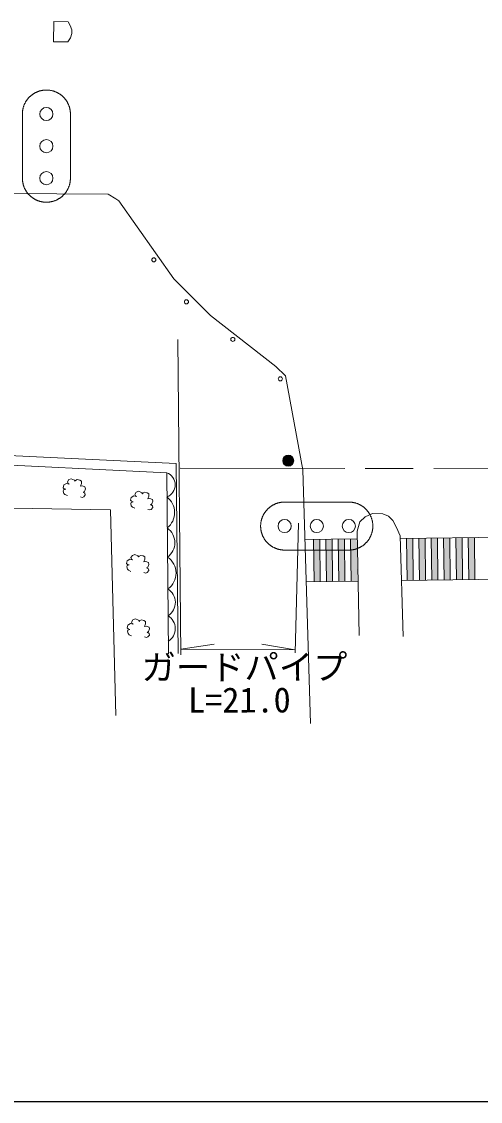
# Model space of a CAD drawing. Units: millimetres at full size, sheet at 1:1000; details may follow other scales. Extents: x 40000 to 680000, y 20000 to 380000.
# Drawn here: x 95130 to 128573, y 205000 to 283712 of the extents above; entities that cross this region are included whole.
import ezdxf
from ezdxf.enums import TextEntityAlignment as Align

# ---------------------------------------------------------------- set-up
doc = ezdxf.new("R2010")
doc.units = ezdxf.units.MM
doc.header["$LTSCALE"] = 1000
doc.linetypes.add('CHAIN', pattern=[18.5, 12, -1.5, 3.5, -1.5])
for name, color, linetype, lineweight in [('M-BGD', 7, 'Continuous', 13), ('M-BMK', 2, 'CHAIN', 13), ('M-STR-HTXT', 7, 'Continuous', 13), ('M-STR-STRC', 7, 'Continuous', 13), ('M-STR-STRD', 8, 'Continuous', 13), ('M-TTL-BAND', 7, 'Continuous', 25)]:
    doc.layers.add(name, color=color, linetype=linetype, lineweight=lineweight)
doc.styles.add('ＭＳ ゴシック', font='')
doc.styles.get('ＭＳ ゴシック').set_extended_font_data('MS Gothic')

msp = doc.modelspace()

# ---------------------------------------------------------------- hatches: boundary and pattern name
at = {"layer": 'M-BGD'}
msp.add_hatch(color=256, dxfattribs=at).paths.add_polyline_path([(114200, 251534, 1), (114926, 251871, 1)])
at = {"layer": 'M-STR-STRC'}
for points in [[(116863, 245964), (116413, 245958), (116452, 242883), (116902, 242889)], [(117763, 245975), (117313, 245969), (117351, 242895), (117801, 242900)], [(118663, 245986), (118213, 245981), (118251, 242906), (118701, 242912)], [(119563, 245998), (119113, 245992), (119151, 242917), (119601, 242923)], [(123640, 246049), (123190, 246043), (123229, 242969), (123679, 242974)], [(124540, 246060), (124090, 246055), (124129, 242980), (124578, 242986)], [(125440, 246072), (124990, 246066), (125028, 242991), (125478, 242997)], [(126340, 246083), (125890, 246077), (125928, 243003), (126378, 243008)], [(127240, 246094), (126790, 246089), (126828, 243014), (127278, 243020)], [(128139, 246106), (127690, 246100), (127728, 243025), (128178, 243031)]]:
    msp.add_hatch(color=256, dxfattribs=at).paths.add_polyline_path(points)

# ---------------------------------------------------------------- linework, layer by layer
at = {"layer": 'M-BGD'}
for points in [[(60213, 271392), (101449, 271133), (102004, 270783), (102222, 270646), (106230, 264960), (108891, 262280), (113665, 258563), (114358, 257887), (115628, 251029), (116186, 232543)], [(59919, 265892), (91730, 265615), (91613, 252209), (106404, 251493), (106532, 237649)], [(105832, 237627), (105710, 250826), (90907, 251542), (91024, 264921), (59913, 265192)], [(88672, 253492), (88791, 248344), (101611, 248125), (102007, 233142)], [(99423, 249074), (99550, 249029), (99663, 249074), (99769, 249207), (99749, 249338), (99666, 249396), (99606, 249408), (99712, 249469), (99776, 249658), (99744, 249795), (99563, 249864), (99416, 249845), (99492, 250042), (99495, 250208), (99372, 250284), (99190, 250322), (99064, 250266), (99032, 250205), (98979, 250287), (98747, 250390), (98574, 250322), (98475, 250162), (98517, 250051), (98587, 249999), (98394, 250047), (98202, 249934), (98149, 249735), (98221, 249658), (98349, 249626), (98191, 249582), (98170, 249494), (98211, 249323), (98293, 249233), (98465, 249156)], [(104340, 248158), (104467, 248113), (104580, 248158), (104686, 248291), (104666, 248422), (104583, 248481), (104523, 248492), (104629, 248553), (104693, 248742), (104661, 248879), (104480, 248948), (104333, 248929), (104409, 249126), (104412, 249292), (104289, 249368), (104107, 249406), (103981, 249350), (103949, 249289), (103896, 249371), (103664, 249474), (103491, 249406), (103392, 249246), (103434, 249135), (103504, 249083), (103311, 249131), (103119, 249018), (103066, 248819), (103138, 248742), (103266, 248711), (103108, 248666), (103086, 248578), (103128, 248407), (103210, 248317), (103382, 248240)], [(104050, 243555), (104178, 243509), (104290, 243554), (104397, 243688), (104377, 243818), (104294, 243877), (104234, 243888), (104340, 243949), (104404, 244138), (104372, 244275), (104191, 244344), (104043, 244325), (104120, 244522), (104123, 244688), (103999, 244764), (103817, 244802), (103692, 244747), (103660, 244685), (103607, 244768), (103375, 244871), (103202, 244802), (103103, 244643), (103145, 244531), (103215, 244479), (103022, 244527), (102830, 244415), (102777, 244216), (102849, 244139), (102976, 244107), (102819, 244062), (102797, 243974), (102838, 243804), (102920, 243714), (103093, 243636)], [(104098, 238855), (104226, 238809), (104338, 238854), (104445, 238988), (104425, 239118), (104342, 239177), (104282, 239188), (104388, 239249), (104452, 239438), (104420, 239575), (104239, 239644), (104092, 239625), (104168, 239822), (104171, 239988), (104048, 240064), (103866, 240102), (103740, 240047), (103708, 239985), (103655, 240068), (103423, 240171), (103250, 240102), (103151, 239943), (103193, 239831), (103263, 239779), (103070, 239827), (102878, 239715), (102825, 239515), (102897, 239439), (103025, 239407), (102867, 239362), (102845, 239274), (102887, 239104), (102969, 239014), (103141, 238936)]]:
    msp.add_lwpolyline(points, dxfattribs=at)
for centre, radius in [((104770, 266347), 150), ((107146, 263286), 150), ((110529, 260544), 150), ((113991, 257671), 150), ((114563, 251703), 400)]:
    msp.add_circle(centre, radius, dxfattribs=at)
for centre, radius, start, end in [((105379, 249940), 946, 291.56115, 69.49928), ((104829, 247921), 1450, 309.28029, 51.78014), ((104986, 245727), 1314, 306.46629, 54.59415), ((104997, 243506), 1396, 304.52505, 56.53539), ((105190, 241374), 1150, 302.40628, 58.65415), ((105220, 239466), 1106, 303.09986, 57.96058)]:
    msp.add_arc(centre, radius, start, end, dxfattribs=at)
at = {"layer": 'M-BMK'}
msp.add_line((155684, 251053), (106407, 251170), dxfattribs=at)
at = {"layer": 'M-STR-HTXT'}
for p, q in [((106746, 237550), (106528, 260547)), ((115060, 237694), (115322, 247148)), ((106742, 237956), (109168, 238331)), ((106742, 237956), (115067, 237924)), ((115067, 237924), (112643, 238318))]:
    msp.add_line(p, q, dxfattribs=at)
at = {"layer": 'M-STR-STRC'}
for p, q in [((95187, 276976), (95187, 272296)), ((98687, 272296), (98687, 276976)), ((118984, 248689), (114304, 248689)), ((115781, 245950), (119597, 245998)), ((116452, 242883), (116413, 245958)), ((116902, 242889), (116863, 245964)), ((117351, 242895), (117313, 245969)), ((117801, 242900), (117763, 245975)), ((118251, 242906), (118213, 245981)), ((118701, 242912), (118663, 245986)), ((119151, 242917), (119113, 245992)), ((122740, 246038), (140901, 246266)), ((123229, 242969), (123190, 246043)), ((123679, 242974), (123640, 246049)), ((124129, 242980), (124090, 246055)), ((124578, 242986), (124540, 246060)), ((125028, 242991), (124990, 246066)), ((125478, 242997), (125440, 246072)), ((125928, 243003), (125890, 246077)), ((126378, 243008), (126340, 246083)), ((126828, 243014), (126790, 246089)), ((127278, 243020), (127240, 246094)), ((127728, 243025), (127690, 246100)), ((128178, 243031), (128139, 246106)), ((114304, 245189), (118984, 245189)), ((115874, 242876), (119655, 242924)), ((122828, 242964), (140904, 243191))]:
    msp.add_line(p, q, dxfattribs=at)
for points in [[(98687, 276976), (98687, 277006), (98686, 277037), (98685, 277068), (98683, 277098), (98680, 277129), (98678, 277159), (98674, 277190), (98670, 277220), (98665, 277251), (98660, 277281), (98655, 277311), (98649, 277341), (98642, 277371), (98635, 277401), (98627, 277431), (98619, 277460), (98610, 277490), (98601, 277519), (98591, 277548), (98581, 277577), (98570, 277606), (98558, 277635), (98547, 277663), (98534, 277691), (98521, 277719), (98508, 277747), (98494, 277774), (98480, 277801), (98465, 277828), (98450, 277855), (98435, 277881), (98418, 277907), (98402, 277933), (98385, 277959), (98367, 277984), (98349, 278009), (98331, 278034), (98312, 278058), (98293, 278082), (98273, 278106), (98253, 278129), (98233, 278152), (98212, 278174), (98191, 278197), (98169, 278218), (98147, 278240), (98125, 278261), (98102, 278281), (98079, 278302), (98056, 278322), (98032, 278341), (98008, 278360), (97983, 278379), (97958, 278397), (97933, 278414), (97908, 278432), (97882, 278448), (97856, 278465), (97830, 278481), (97803, 278496), (97777, 278511), (97749, 278526), (97722, 278540), (97695, 278553), (97667, 278566), (97639, 278579), (97610, 278591), (97582, 278602), (97553, 278613), (97525, 278624), (97495, 278634), (97466, 278644), (97437, 278653), (97407, 278661), (97378, 278669), (97348, 278677), (97318, 278684), (97288, 278690), (97258, 278696), (97228, 278701), (97197, 278706), (97167, 278710), (97136, 278714), (97106, 278717), (97075, 278720), (97045, 278722), (97014, 278724), (96983, 278725), (96953, 278725), (96922, 278725), (96891, 278725), (96860, 278724), (96830, 278722), (96799, 278720), (96769, 278717), (96738, 278714), (96708, 278710), (96677, 278706), (96647, 278701), (96617, 278696), (96586, 278690), (96556, 278684), (96526, 278677), (96497, 278669), (96467, 278661), (96437, 278653), (96408, 278644), (96379, 278634), (96350, 278624), (96321, 278613), (96292, 278602), (96264, 278591), (96236, 278579), (96208, 278566), (96180, 278553), (96152, 278540), (96125, 278526), (96098, 278511), (96071, 278496), (96045, 278481), (96018, 278465), (95992, 278448), (95967, 278432), (95941, 278414), (95916, 278397), (95891, 278379), (95867, 278360), (95843, 278341), (95819, 278322), (95795, 278302), (95772, 278281), (95750, 278261), (95727, 278240), (95705, 278218), (95684, 278197), (95662, 278174), (95642, 278152), (95621, 278129), (95601, 278106), (95581, 278082), (95562, 278058), (95543, 278034), (95525, 278009), (95507, 277984), (95490, 277959), (95473, 277933), (95456, 277907), (95440, 277881), (95424, 277855), (95409, 277828), (95394, 277801), (95380, 277774), (95366, 277747), (95353, 277719), (95340, 277691), (95328, 277663), (95316, 277635), (95305, 277606), (95294, 277577), (95284, 277548), (95274, 277519), (95265, 277490), (95256, 277460), (95248, 277431), (95240, 277401), (95233, 277371), (95226, 277341), (95220, 277311), (95214, 277281), (95209, 277251), (95204, 277220), (95200, 277190), (95197, 277159), (95194, 277129), (95192, 277098), (95190, 277068), (95188, 277037), (95187, 277006), (95187, 276976)], [(95187, 272296), (95187, 272265), (95188, 272234), (95190, 272203), (95192, 272173), (95194, 272142), (95197, 272112), (95200, 272081), (95204, 272051), (95209, 272020), (95214, 271990), (95220, 271960), (95226, 271930), (95233, 271900), (95240, 271870), (95248, 271840), (95256, 271811), (95265, 271781), (95274, 271752), (95284, 271723), (95294, 271694), (95305, 271665), (95316, 271636), (95328, 271608), (95340, 271580), (95353, 271552), (95366, 271524), (95380, 271497), (95394, 271470), (95409, 271443), (95424, 271416), (95440, 271390), (95456, 271364), (95473, 271338), (95490, 271312), (95507, 271287), (95525, 271262), (95543, 271237), (95562, 271213), (95581, 271189), (95601, 271165), (95621, 271142), (95642, 271119), (95662, 271097), (95684, 271074), (95705, 271053), (95727, 271031), (95750, 271010), (95772, 270990), (95795, 270969), (95819, 270949), (95843, 270930), (95867, 270911), (95891, 270892), (95916, 270874), (95941, 270857), (95967, 270839), (95992, 270823), (96018, 270806), (96045, 270790), (96071, 270775), (96098, 270760), (96125, 270745), (96152, 270731), (96180, 270718), (96208, 270705), (96236, 270692), (96264, 270680), (96292, 270669), (96321, 270658), (96350, 270647), (96379, 270637), (96408, 270627), (96437, 270618), (96467, 270610), (96497, 270602), (96526, 270594), (96556, 270587), (96586, 270581), (96617, 270575), (96647, 270570), (96677, 270565), (96708, 270561), (96738, 270557), (96769, 270554), (96799, 270551), (96830, 270549), (96860, 270547), (96891, 270546), (96922, 270546), (96953, 270546), (96983, 270546), (97014, 270547), (97045, 270549), (97075, 270551), (97106, 270554), (97136, 270557), (97167, 270561), (97197, 270565), (97228, 270570), (97258, 270575), (97288, 270581), (97318, 270587), (97348, 270594), (97378, 270602), (97407, 270610), (97437, 270618), (97466, 270627), (97495, 270637), (97525, 270647), (97553, 270658), (97582, 270669), (97610, 270680), (97639, 270692), (97667, 270705), (97695, 270718), (97722, 270731), (97749, 270745), (97777, 270760), (97803, 270775), (97830, 270790), (97856, 270806), (97882, 270823), (97908, 270839), (97933, 270857), (97958, 270874), (97983, 270892), (98008, 270911), (98032, 270930), (98056, 270949), (98079, 270969), (98102, 270990), (98125, 271010), (98147, 271031), (98169, 271053), (98191, 271074), (98212, 271097), (98233, 271119), (98253, 271142), (98273, 271165), (98293, 271189), (98312, 271213), (98331, 271237), (98349, 271262), (98367, 271287), (98385, 271312), (98402, 271338), (98418, 271364), (98435, 271390), (98450, 271416), (98465, 271443), (98480, 271470), (98494, 271497), (98508, 271524), (98521, 271552), (98534, 271580), (98547, 271608), (98558, 271636), (98570, 271665), (98581, 271694), (98591, 271723), (98601, 271752), (98610, 271781), (98619, 271811), (98627, 271840), (98635, 271870), (98642, 271900), (98649, 271930), (98655, 271960), (98660, 271990), (98665, 272020), (98670, 272051), (98674, 272081), (98678, 272112), (98680, 272142), (98683, 272173), (98685, 272203), (98686, 272234), (98687, 272265), (98687, 272296)], [(114304, 248689), (114273, 248689), (114242, 248688), (114211, 248687), (114181, 248685), (114150, 248682), (114120, 248679), (114089, 248676), (114059, 248672), (114028, 248667), (113998, 248662), (113968, 248657), (113938, 248650), (113908, 248644), (113878, 248637), (113848, 248629), (113819, 248621), (113789, 248612), (113760, 248603), (113731, 248593), (113702, 248582), (113673, 248572), (113644, 248560), (113616, 248549), (113588, 248536), (113560, 248523), (113532, 248510), (113505, 248496), (113478, 248482), (113451, 248467), (113424, 248452), (113398, 248436), (113372, 248420), (113346, 248404), (113320, 248387), (113295, 248369), (113270, 248351), (113245, 248333), (113221, 248314), (113197, 248295), (113173, 248275), (113150, 248255), (113127, 248235), (113105, 248214), (113082, 248193), (113061, 248171), (113039, 248149), (113018, 248127), (112998, 248104), (112977, 248081), (112957, 248057), (112938, 248034), (112919, 248010), (112900, 247985), (112882, 247960), (112865, 247935), (112847, 247910), (112831, 247884), (112814, 247858), (112798, 247832), (112783, 247805), (112768, 247778), (112753, 247751), (112739, 247724), (112726, 247696), (112713, 247669), (112700, 247641), (112688, 247612), (112677, 247584), (112666, 247555), (112655, 247526), (112645, 247497), (112635, 247468), (112626, 247439), (112618, 247409), (112610, 247380), (112602, 247350), (112595, 247320), (112589, 247290), (112583, 247260), (112578, 247230), (112573, 247199), (112569, 247169), (112565, 247138), (112562, 247108), (112559, 247077), (112557, 247047), (112555, 247016), (112554, 246985), (112554, 246955), (112554, 246924), (112554, 246893), (112555, 246862), (112557, 246832), (112559, 246801), (112562, 246770), (112565, 246740), (112569, 246709), (112573, 246679), (112578, 246649), (112583, 246618), (112589, 246588), (112595, 246558), (112602, 246528), (112610, 246499), (112618, 246469), (112626, 246439), (112635, 246410), (112645, 246381), (112655, 246352), (112666, 246323), (112677, 246294), (112688, 246266), (112700, 246238), (112713, 246210), (112726, 246182), (112739, 246154), (112753, 246127), (112768, 246100), (112783, 246073), (112798, 246046), (112814, 246020), (112831, 245994), (112847, 245969), (112865, 245943), (112882, 245918), (112900, 245893), (112919, 245869), (112938, 245845), (112957, 245821), (112977, 245797), (112998, 245774), (113018, 245752), (113039, 245729), (113061, 245707), (113082, 245686), (113105, 245664), (113127, 245643), (113150, 245623), (113173, 245603), (113197, 245583), (113221, 245564), (113245, 245545), (113270, 245527), (113295, 245509), (113320, 245492), (113346, 245475), (113372, 245458), (113398, 245442), (113424, 245426), (113451, 245411), (113478, 245396), (113505, 245382), (113532, 245368), (113560, 245355), (113588, 245342), (113616, 245330), (113644, 245318), (113673, 245307), (113702, 245296), (113731, 245286), (113760, 245276), (113789, 245266), (113819, 245258), (113848, 245249), (113878, 245242), (113908, 245235), (113938, 245228), (113968, 245222), (113998, 245216), (114028, 245211), (114059, 245206), (114089, 245202), (114120, 245199), (114150, 245196), (114181, 245193), (114211, 245192), (114242, 245190), (114273, 245189), (114304, 245189)], [(118984, 245189), (119014, 245189), (119045, 245190), (119076, 245192), (119106, 245193), (119137, 245196), (119167, 245199), (119198, 245202), (119228, 245206), (119259, 245211), (119289, 245216), (119319, 245222), (119349, 245228), (119379, 245235), (119409, 245242), (119439, 245249), (119469, 245258), (119498, 245266), (119527, 245276), (119556, 245286), (119585, 245296), (119614, 245307), (119643, 245318), (119671, 245330), (119699, 245342), (119727, 245355), (119755, 245368), (119782, 245382), (119809, 245396), (119836, 245411), (119863, 245426), (119889, 245442), (119916, 245458), (119941, 245475), (119967, 245492), (119992, 245509), (120017, 245527), (120042, 245545), (120066, 245564), (120090, 245583), (120114, 245603), (120137, 245623), (120160, 245643), (120182, 245664), (120205, 245686), (120226, 245707), (120248, 245729), (120269, 245752), (120290, 245774), (120310, 245797), (120330, 245821), (120349, 245845), (120368, 245869), (120387, 245893), (120405, 245918), (120422, 245943), (120440, 245969), (120456, 245994), (120473, 246020), (120489, 246046), (120504, 246073), (120519, 246100), (120534, 246127), (120548, 246154), (120561, 246182), (120574, 246210), (120587, 246238), (120599, 246266), (120610, 246294), (120621, 246323), (120632, 246352), (120642, 246381), (120652, 246410), (120661, 246439), (120669, 246469), (120677, 246499), (120685, 246528), (120692, 246558), (120698, 246588), (120704, 246618), (120709, 246649), (120714, 246679), (120718, 246709), (120722, 246740), (120725, 246770), (120728, 246801), (120730, 246832), (120732, 246862), (120733, 246893), (120733, 246924), (120733, 246955), (120733, 246985), (120732, 247016), (120730, 247047), (120728, 247077), (120725, 247108), (120722, 247138), (120718, 247169), (120714, 247199), (120709, 247230), (120704, 247260), (120698, 247290), (120692, 247320), (120685, 247350), (120677, 247380), (120669, 247409), (120661, 247439), (120652, 247468), (120642, 247497), (120632, 247526), (120621, 247555), (120610, 247584), (120599, 247612), (120587, 247641), (120574, 247669), (120561, 247696), (120548, 247724), (120534, 247751), (120519, 247778), (120504, 247805), (120489, 247832), (120473, 247858), (120456, 247884), (120440, 247910), (120422, 247935), (120405, 247960), (120387, 247985), (120368, 248010), (120349, 248034), (120330, 248057), (120310, 248081), (120290, 248104), (120269, 248127), (120248, 248149), (120226, 248171), (120205, 248193), (120182, 248214), (120160, 248235), (120137, 248255), (120114, 248275), (120090, 248295), (120066, 248314), (120042, 248333), (120017, 248351), (119992, 248369), (119967, 248387), (119941, 248404), (119916, 248420), (119889, 248436), (119863, 248452), (119836, 248467), (119809, 248482), (119782, 248496), (119755, 248510), (119727, 248523), (119699, 248536), (119671, 248549), (119643, 248560), (119614, 248572), (119585, 248582), (119556, 248593), (119527, 248603), (119498, 248612), (119469, 248621), (119439, 248629), (119409, 248637), (119379, 248644), (119349, 248650), (119319, 248657), (119289, 248662), (119259, 248667), (119228, 248672), (119198, 248676), (119167, 248679), (119137, 248682), (119106, 248685), (119076, 248687), (119045, 248688), (119014, 248689), (118984, 248689)], [(119730, 238972), (119586, 246579), (119775, 247238), (120172, 247613), (120712, 247845), (121462, 247831), (121867, 247657), (122180, 247345), (122468, 246823), (122735, 246216), (122946, 238886)]]:
    msp.add_lwpolyline(points, dxfattribs=at)
for centre in [(96937, 276976), (96937, 274636), (96937, 272296), (114304, 246939), (116644, 246939), (118984, 246939)]:
    msp.add_circle(centre, 480, dxfattribs=at)
at = {"layer": 'M-STR-STRD'}
for p, q in [((97466, 282235), (97489, 283712)), ((97489, 283712), (98517, 283696)), ((97466, 282235), (98502, 282229))]:
    msp.add_line(p, q, dxfattribs=at)
msp.add_lwpolyline([(98502, 282229), (98690, 282538), (98787, 282850), (98784, 283102), (98682, 283417), (98517, 283696)], dxfattribs=at)
at = {"layer": 'M-TTL-BAND'}
msp.add_line((40000, 205000), (579000, 205000), dxfattribs=at)

# ---------------------------------------------------------------- texts
at = {"layer": 'M-STR-HTXT', "style": 'ＭＳ ゴシック'}
for s, p in [('ガードパイプ', (103877, 235178)), ('L=21.0', (107267, 232791))]:
    msp.add_text(s, height=1833, rotation=0.107, dxfattribs=at).set_placement(p, align=Align.BOTTOM_LEFT)

doc.saveas('drawing.dxf')
